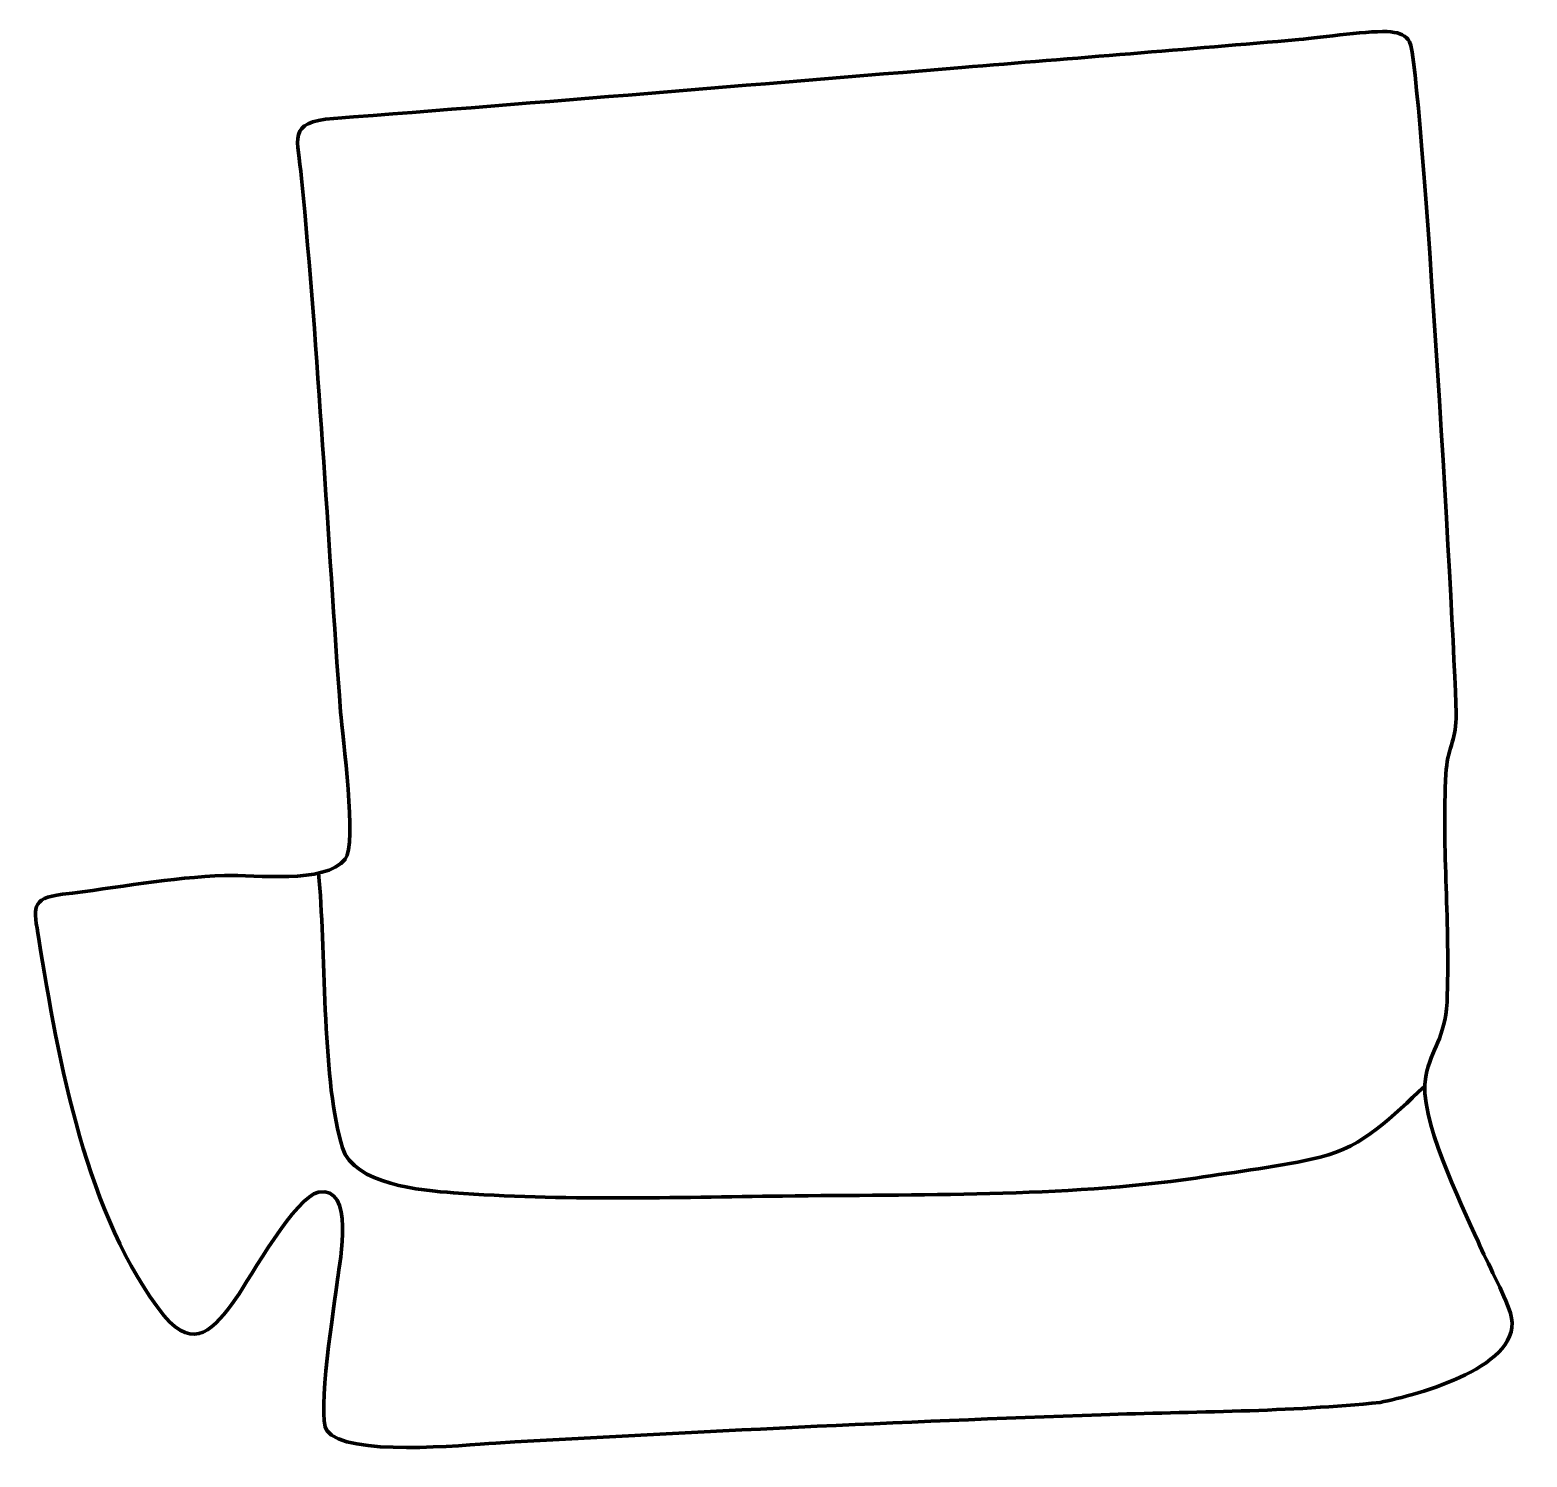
# Model space of a CAD drawing. Header units: millimetres. Extents: x -577 to 12, y 176 to 737.
import ezdxf

# ---------------------------------------------------------------- set-up
doc = ezdxf.new("R2010")
doc.units = ezdxf.units.MM
doc.header["$MEASUREMENT"] = 0
doc.layers.add('layer 2', color=7, linetype='Continuous')
doc.layers.add('layer 3', color=7, linetype='Continuous')

msp = doc.modelspace()

# ---------------------------------------------------------------- linework, layer by layer
at = {"layer": 'layer 2', "color": 140, "lineweight": 158}
msp.add_open_spline([(-27.8714, 321.7515), (-40.8473, 309.8498), (-51.4297, 298.0681), (-69.0189, 293.8038), (-69.0189, 293.8038), (-84.3623, 290.1827), (-102.2265, 288.0552), (-118.017, 285.5602), (-118.017, 285.5602), (-170.2972, 278.0774), (-227.5827, 279.1786), (-280.5846, 278.5271), (-280.5846, 278.5271), (-322.9005, 277.9997), (-368.0067, 276.6713), (-410.0851, 279.7883), (-410.0851, 279.7883), (-422.7699, 280.728), (-449.1992, 283.09), (-453.818, 297.5006), (-453.818, 297.5006), (-461.6868, 322.0519), (-460.445, 372.7673), (-462.9668, 402.5868), (-462.9668, 402.5868), (-462.9668, 402.5868), (-463.2212, 405.5943), (-463.2212, 405.5943)], degree=3, knots=[0, 0, 0, 0, 0.125, 0.125, 0.125, 0.125, 0.25, 0.25, 0.25, 0.25, 0.375, 0.375, 0.375, 0.375, 0.5, 0.5, 0.5, 0.5, 0.625, 0.625, 0.625, 0.625, 0.75, 0.75, 0.75, 0.75, 1, 1, 1, 1], dxfattribs=at)
at = {"layer": 'layer 3', "color": 242, "lineweight": 158}
msp.add_open_spline([(-210.0472, 722.6422), (-292.4415, 715.8442), (-374.8107, 708.9124), (-457.2417, 702.5736), (-457.2417, 702.5736), (-475.8789, 701.1404), (-471.4419, 694.8825), (-469.9049, 678.9105), (-469.9049, 678.9105), (-463.1976, 609.2095), (-459.6957, 538.8988), (-454.583, 469.0042), (-454.583, 469.0042), (-453.7202, 459.3975), (-448.1003, 416.8968), (-452.7494, 411.1549), (-452.7494, 411.1549), (-460.9662, 401.0068), (-487.8925, 405.1197), (-500.1981, 404.6821), (-500.1981, 404.6821), (-520.9649, 403.9434), (-543.182, 399.7749), (-563.9466, 397.2602), (-563.9466, 397.2602), (-576.8256, 395.7172), (-575.3018, 391.8473), (-573.3591, 379.8003), (-573.3591, 379.8003), (-565.6735, 332.1412), (-554.5454, 269.9647), (-524.122, 231.4835), (-524.122, 231.4835), (-511.9402, 217.1116), (-504.3978, 226.3545), (-495.7483, 238.2292), (-495.7483, 238.2292), (-490.0553, 246.6705), (-472.1892, 278.4306), (-463.2643, 280.0565), (-463.2643, 280.0565), (-448.9141, 282.6708), (-454.8109, 253.279), (-455.7375, 245.707), (-455.7375, 245.707), (-456.9635, 236.3127), (-464.0015, 191.8184), (-459.958, 186.2368), (-459.958, 186.2368), (-452.4043, 175.8096), (-406.1757, 180.5199), (-393.4435, 181.3269), (-393.4435, 181.3269), (-313.833, 185.8496), (-234.9451, 189.7096), (-155.2421, 192.447), (-155.2421, 192.447), (-119.4438, 193.6503), (-80.7969, 193.6108), (-45.3824, 197.3321), (-45.3824, 197.3321), (-31.1968, 200.1737), (12.3842, 211.6844), (5.8285, 232.3893), (5.8285, 232.3893), (3.2936, 240.3952), (-3.2539, 252.1401), (-6.8887, 260.5784), (-6.8887, 260.5784), (-13.6024, 275.8643), (-30.724, 309.7374), (-27.47, 325.6149), (-27.47, 325.6149), (-25.1256, 337.0545), (-20.0215, 340.2332), (-19.119, 354.8496), (-19.119, 354.8496), (-17.8475, 384.8148), (-21.1595, 415.2437), (-19.5736, 444.6792), (-19.5736, 444.6792), (-19.0494, 454.4087), (-15.651, 457.6605), (-15.5394, 466.4624), (-15.5394, 466.4624), (-15.3051, 484.9407), (-29.1891, 724.3333), (-33.8408, 732.7837), (-33.8408, 732.7837), (-35.1111, 735.0914), (-37.7931, 736.2864), (-41.1663, 736.6398), (-41.1663, 736.6398), (-48.5153, 737.4099), (-68.5372, 734.4104), (-77.456, 733.6328), (-77.456, 733.6328), (-121.6377, 729.7809), (-165.8479, 726.2827), (-210.0472, 722.6422)], degree=3, knots=[0, 0, 0, 0, 0.03846154, 0.03846154, 0.03846154, 0.03846154, 0.07692308, 0.07692308, 0.07692308, 0.07692308, 0.11538462, 0.11538462, 0.11538462, 0.11538462, 0.15384615, 0.15384615, 0.15384615, 0.15384615, 0.19230769, 0.19230769, 0.19230769, 0.19230769, 0.23076923, 0.23076923, 0.23076923, 0.23076923, 0.26923077, 0.26923077, 0.26923077, 0.26923077, 0.30769231, 0.30769231, 0.30769231, 0.30769231, 0.34615385, 0.34615385, 0.34615385, 0.34615385, 0.38461538, 0.38461538, 0.38461538, 0.38461538, 0.42307692, 0.42307692, 0.42307692, 0.42307692, 0.46153846, 0.46153846, 0.46153846, 0.46153846, 0.5, 0.5, 0.5, 0.5, 0.53846154, 0.53846154, 0.53846154, 0.53846154, 0.57692308, 0.57692308, 0.57692308, 0.57692308, 0.61538462, 0.61538462, 0.61538462, 0.61538462, 0.65384615, 0.65384615, 0.65384615, 0.65384615, 0.69230769, 0.69230769, 0.69230769, 0.69230769, 0.73076923, 0.73076923, 0.73076923, 0.73076923, 0.76923077, 0.76923077, 0.76923077, 0.76923077, 0.80769231, 0.80769231, 0.80769231, 0.80769231, 0.84615385, 0.84615385, 0.84615385, 0.84615385, 0.88461538, 0.88461538, 0.88461538, 0.88461538, 0.92307692, 0.92307692, 0.92307692, 0.92307692, 1, 1, 1, 1], dxfattribs=at)

doc.saveas('drawing.dxf')
